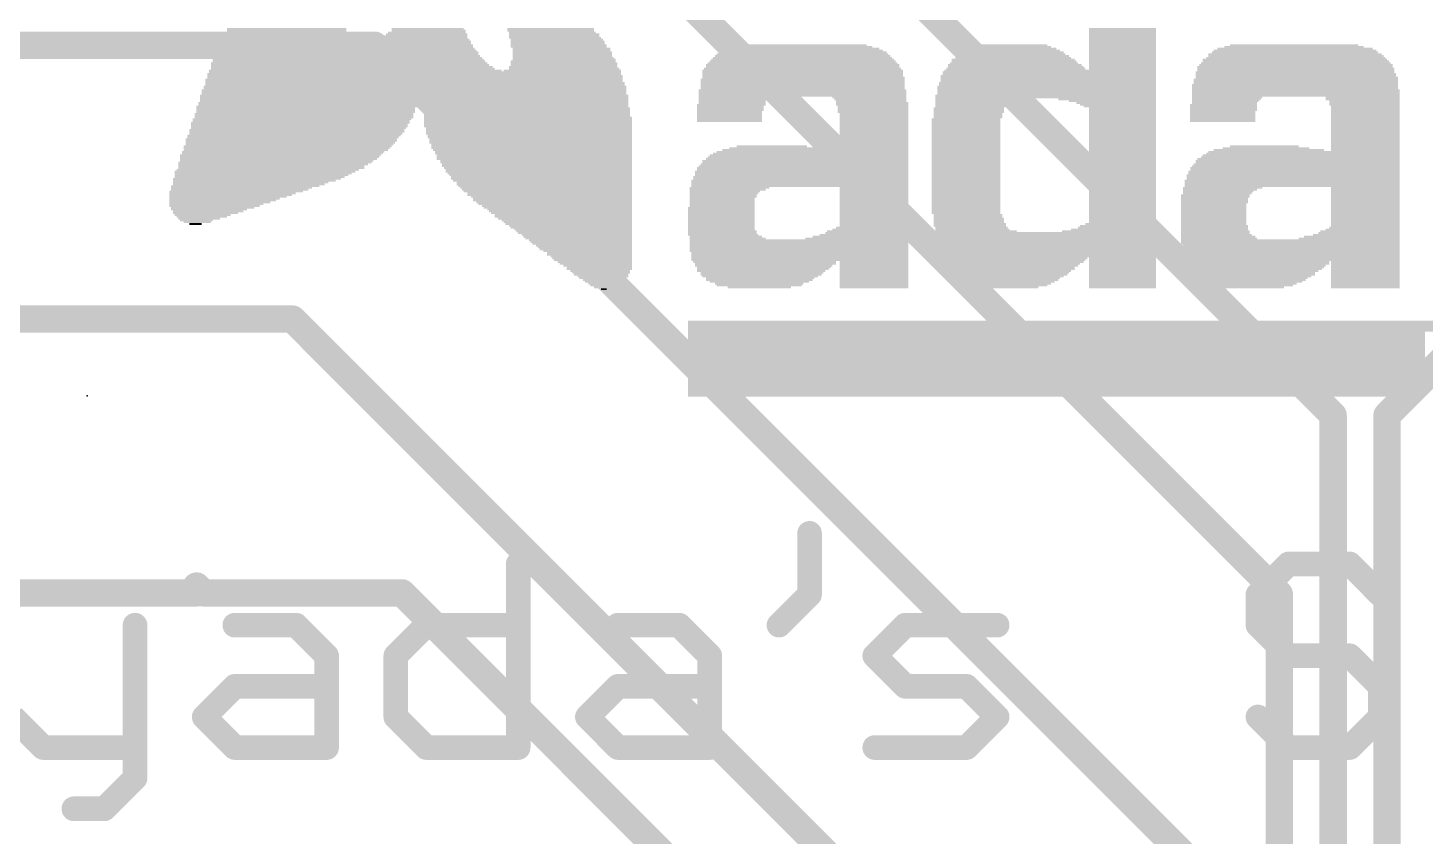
# Model space of a CAD drawing. Extents: x -28 to 28, y -5.2 to 53.3.
# Drawn here: x -12.36 to 0.6, y 38.38 to 45.88 of the extents above; entities that cross this region are included whole.
import ezdxf

# ---------------------------------------------------------------- set-up
doc = ezdxf.new("R2010")
doc.units = 0
for name, color, linetype in [('1', 12, 'CONTINUOUS'), ('21', 40, 'CONTINUOUS'), ('23', 53, 'CONTINUOUS')]:
    doc.layers.add(name, color=color, linetype=linetype)

# ---------------------------------------------------------------- blocks, each defined once
blk = doc.blocks.new('RECT')
blk.add_solid([(-0.5, -0.5), (0.5, -0.5), (-0.5, 0.5), (0.5, 0.5)])

msp = doc.modelspace()

# ---------------------------------------------------------------- linework, layer by layer
at = {"layer": '1', "const_width": 0.254}
for points in [[(0.381, 42.418), (8.89, 50.927)], [(-0.3175, 42.3545), (-8.763, 50.8)], [(-0.75, 40.628), (-8.382, 48.26)], [(-9.144, 45.72), (-26.416, 45.72)], [(-1.25, 37.826), (-9.144, 45.72)], [(-9.906, 43.18), (-26.289, 43.18)], [(-1.75, 35.024), (-9.906, 43.18)], [(0.25, 42.287), (0.381, 42.418)], [(0.381, 42.418), (0.3, 42.337)], [(-0.3175, 42.3545), (-0.3, 42.337)], [(-0.25, 42.287), (-0.3175, 42.3545)], [(-0.25, 25.7175), (-0.25, 42.287)], [(0.25, 25.7175), (0.25, 42.287)], [(-10.795, 40.64), (-26.289, 40.64)], [(-10.795, 40.7035), (-10.795, 40.64)], [(-10.7315, 40.64), (-10.795, 40.7035)], [(-8.89, 40.64), (-10.7315, 40.64)], [(-2.25, 34), (-8.89, 40.64)], [(-0.75, 25.7175), (-0.75, 40.628)]]:
    msp.add_lwpolyline(points, dxfattribs=at)
at = {"layer": '1', "const_width": 0.127}
for points in [[(-9.0991, 45.7649, 1), (-9.1889, 45.6751)], [(-9.144, 45.6565, 1), (-9.144, 45.7835)], [(-9.8611, 43.2249, 1), (-9.9509, 43.1351)], [(-9.906, 43.1165, 1), (-9.906, 43.2435)], [(0.3361, 42.4629, 1), (0.4259, 42.3731)], [(0.4259, 42.3731, 1), (0.3361, 42.4629)], [(0.4259, 42.3731, 1), (0.3361, 42.4629)], [(-0.2726, 42.3994, 1), (-0.3624, 42.3096)], [(-0.2726, 42.3994, 1), (-0.3624, 42.3096)], [(-0.3624, 42.3096, 1), (-0.2726, 42.3994)], [(-0.3449, 42.2921, 1), (-0.2551, 42.3819)], [(-0.1865, 42.287, 1), (-0.3135, 42.287)], [(-0.2949, 42.2421, 1), (-0.2051, 42.3319)], [(0.3135, 42.287, 1), (0.1865, 42.287)], [(0.2051, 42.3319, 1), (0.2949, 42.2421)], [(0.2551, 42.3819, 1), (0.3449, 42.2921)], [(-10.7315, 40.7035, 1), (-10.8585, 40.7035)], [(-10.7501, 40.7484, 1), (-10.8399, 40.6586)], [(-10.8585, 40.64, 1), (-10.7315, 40.64)], [(-10.795, 40.5765, 1), (-10.795, 40.7035)], [(-10.7315, 40.7035, 1), (-10.7315, 40.5765)], [(-10.7764, 40.5951, 1), (-10.6866, 40.6849)], [(-8.8451, 40.6849, 1), (-8.9349, 40.5951)], [(-8.89, 40.5765, 1), (-8.89, 40.7035)], [(-0.6865, 40.628, 1), (-0.8135, 40.628)], [(-0.7949, 40.5831, 1), (-0.7051, 40.6729)]]:
    msp.add_lwpolyline(points, format="xyb", dxfattribs=at)
at = {"layer": '21', "const_width": 0.1143}
for points in [[(-5.0507, 41.192, 1), (-5.165, 41.192)], [(-7.754, 40.9082, 1), (-7.8683, 40.9082)], [(-0.6641, 40.9653, 1), (-0.6641, 40.851)], [(-0.6237, 40.8677, 1), (-0.7045, 40.9486)], [(-0.056, 40.9486, 1), (-0.1368, 40.8677)], [(-0.0964, 40.851, 1), (-0.0964, 40.9653)], [(-5.0674, 40.5839, 1), (-5.1482, 40.6647)], [(-0.8908, 40.6243, 1), (-1.0051, 40.6243)], [(-0.9884, 40.6647, 1), (-0.9076, 40.5839)], [(0.1471, 40.5839, 1), (0.2279, 40.6647)], [(-5.165, 40.6243, 1), (-5.0507, 40.6243)], [(-11.309, 40.3404, 1), (-11.4233, 40.3404)], [(-10.4403, 40.3976, 1), (-10.4403, 40.2833)], [(-9.8321, 40.3808, 1), (-9.9129, 40.3)], [(-9.8725, 40.2833, 1), (-9.8725, 40.3976)], [(-8.6628, 40.3976, 1), (-8.6628, 40.2833)], [(-8.6224, 40.3, 1), (-8.7032, 40.3808)], [(-7.8112, 40.2833, 1), (-7.8112, 40.3976)], [(-6.8853, 40.3976, 1), (-6.8853, 40.2833)], [(-6.2772, 40.3808, 1), (-6.358, 40.3)], [(-6.3176, 40.2833, 1), (-6.3176, 40.3976)], [(-4.2191, 40.3976, 1), (-4.2191, 40.2833)], [(-4.1787, 40.3, 1), (-4.2595, 40.3808)], [(-3.3675, 40.2833, 1), (-3.3675, 40.3976)], [(-0.9076, 40.3808, 1), (-0.9884, 40.3)], [(-5.4321, 40.3808, 1), (-5.3513, 40.3)], [(-1.0051, 40.3404, 1), (-0.8908, 40.3404)], [(-9.5315, 40.0565, 1), (-9.6458, 40.0565)], [(-9.6291, 40.0161, 1), (-9.5482, 40.0969)], [(-8.8895, 40.0565, 1), (-9.0038, 40.0565)], [(-8.9871, 40.0969, 1), (-8.9063, 40.0161)], [(-5.9765, 40.0565, 1), (-6.0908, 40.0565)], [(-6.0741, 40.0161, 1), (-5.9933, 40.0969)], [(-4.4626, 40.0969, 1), (-4.5434, 40.0161)], [(-4.5434, 40.0969, 1), (-4.4626, 40.0161)], [(-0.6641, 40.1137, 1), (-0.6641, 39.9994)], [(-0.7045, 40.0161, 1), (-0.6237, 40.0969)], [(-0.056, 40.0969, 1), (-0.1368, 40.0161)], [(-0.0964, 39.9994, 1), (-0.0964, 40.1137)], [(-10.4403, 39.8298, 1), (-10.4403, 39.7155)], [(-10.3999, 39.7322, 1), (-10.4807, 39.8131)], [(-9.5887, 39.7155, 1), (-9.5887, 39.8298)], [(-6.8853, 39.8298, 1), (-6.8853, 39.7155)], [(-6.8449, 39.7322, 1), (-6.9257, 39.8131)], [(-6.0337, 39.7155, 1), (-6.0337, 39.8298)], [(-4.2191, 39.8298, 1), (-4.2191, 39.7155)], [(-4.2595, 39.7322, 1), (-4.1787, 39.8131)], [(-3.6109, 39.8131, 1), (-3.6917, 39.7322)], [(-3.6513, 39.7155, 1), (-3.6513, 39.8298)], [(0.2447, 39.7726, 1), (0.1304, 39.7726)], [(0.1471, 39.7322, 1), (0.2279, 39.8131)], [(-10.6837, 39.5292, 1), (-10.7646, 39.4484)], [(-10.7646, 39.5292, 1), (-10.6837, 39.4484)], [(-8.9063, 39.5292, 1), (-8.9871, 39.4484)], [(-9.0038, 39.4888, 1), (-8.8895, 39.4888)], [(-7.1288, 39.5292, 1), (-7.2096, 39.4484)], [(-7.2096, 39.5292, 1), (-7.1288, 39.4484)], [(-3.4079, 39.4484, 1), (-3.327, 39.5292)], [(-3.327, 39.4484, 1), (-3.4079, 39.5292)], [(-0.9076, 39.5292, 1), (-0.9884, 39.4484)], [(0.1304, 39.4888, 1), (0.2447, 39.4888)], [(0.2279, 39.4484, 1), (0.1471, 39.5292)], [(-12.2178, 39.2621, 1), (-12.2178, 39.1478)], [(-12.2582, 39.1645, 1), (-12.1774, 39.2453)], [(-11.3661, 39.1478, 1), (-11.3661, 39.2621)], [(-10.4403, 39.2621, 1), (-10.4403, 39.1478)], [(-10.4807, 39.1645, 1), (-10.3999, 39.2453)], [(-9.5887, 39.1478, 1), (-9.5887, 39.2621)], [(-8.6628, 39.2621, 1), (-8.6628, 39.1478)], [(-8.7032, 39.1645, 1), (-8.6224, 39.2453)], [(-7.8112, 39.1478, 1), (-7.8112, 39.2621)], [(-6.8853, 39.2621, 1), (-6.8853, 39.1478)], [(-6.9257, 39.1645, 1), (-6.8449, 39.2453)], [(-6.0337, 39.1478, 1), (-6.0337, 39.2621)], [(-4.503, 39.2621, 1), (-4.503, 39.1478)], [(-3.6917, 39.2453, 1), (-3.6109, 39.1645)], [(-3.6513, 39.1478, 1), (-3.6513, 39.2621)], [(-0.6641, 39.2621, 1), (-0.6641, 39.1478)], [(-0.7045, 39.1645, 1), (-0.6237, 39.2453)], [(-0.1368, 39.2453, 1), (-0.056, 39.1645)], [(-0.0964, 39.1478, 1), (-0.0964, 39.2621)], [(-9.6458, 39.2049, 1), (-9.5315, 39.2049)], [(-7.8683, 39.2049, 1), (-7.754, 39.2049)], [(-6.0908, 39.2049, 1), (-5.9765, 39.2049)], [(-11.3257, 38.8806, 1), (-11.4065, 38.9614)], [(-11.4233, 38.921, 1), (-11.309, 38.921)], [(-11.9339, 38.6943, 1), (-11.9339, 38.58)], [(-11.6904, 38.6776, 1), (-11.6096, 38.5967)], [(-11.65, 38.58, 1), (-11.65, 38.6943)]]:
    msp.add_lwpolyline(points, format="xyb", dxfattribs=at)
at = {"layer": '21', "const_width": 0.2286}
for points in [[(-5.1078, 41.192), (-5.1078, 40.6243)], [(-7.8112, 40.9082), (-7.8112, 39.2049)], [(-0.6641, 40.9082), (-0.948, 40.6243)], [(-0.0964, 40.9082), (-0.6641, 40.9082)], [(0.1875, 40.6243), (-0.0964, 40.9082)], [(-5.1078, 40.6243), (-5.3917, 40.3404)], [(-0.948, 40.6243), (-0.948, 40.3404)], [(-11.3661, 40.3404), (-11.3661, 38.921)], [(-10.4403, 40.3404), (-9.8725, 40.3404)], [(-9.8725, 40.3404), (-9.5887, 40.0565)], [(-8.9467, 40.0565), (-8.6628, 40.3404)], [(-8.6628, 40.3404), (-7.8112, 40.3404)], [(-6.8853, 40.3404), (-6.3176, 40.3404)], [(-6.3176, 40.3404), (-6.0337, 40.0565)], [(-4.503, 40.0565), (-4.2191, 40.3404)], [(-4.2191, 40.3404), (-3.3675, 40.3404)], [(-0.948, 40.3404), (-0.6641, 40.0565)], [(-9.5887, 40.0565), (-9.5887, 39.2049)], [(-8.9467, 39.4888), (-8.9467, 40.0565)], [(-6.0337, 40.0565), (-6.0337, 39.2049)], [(-4.2191, 39.7726), (-4.503, 40.0565)], [(-0.6641, 40.0565), (-0.0964, 40.0565)], [(-0.0964, 40.0565), (0.1875, 39.7726)], [(-10.7242, 39.4888), (-10.4403, 39.7726)], [(-10.4403, 39.7726), (-9.5887, 39.7726)], [(-7.1692, 39.4888), (-6.8853, 39.7726)], [(-6.8853, 39.7726), (-6.0337, 39.7726)], [(-3.6513, 39.7726), (-4.2191, 39.7726)], [(-3.3675, 39.4888), (-3.6513, 39.7726)], [(0.1875, 39.7726), (0.1875, 39.4888)], [(-12.5016, 39.4888), (-12.2178, 39.2049)], [(-10.4403, 39.2049), (-10.7242, 39.4888)], [(-8.6628, 39.2049), (-8.9467, 39.4888)], [(-6.8853, 39.2049), (-7.1692, 39.4888)], [(-3.6513, 39.2049), (-3.3675, 39.4888)], [(-0.6641, 39.2049), (-0.948, 39.4888)], [(0.1875, 39.4888), (-0.0964, 39.2049)], [(-12.2178, 39.2049), (-11.3661, 39.2049)], [(-9.5887, 39.2049), (-10.4403, 39.2049)], [(-7.8112, 39.2049), (-8.6628, 39.2049)], [(-6.0337, 39.2049), (-6.8853, 39.2049)], [(-4.503, 39.2049), (-3.6513, 39.2049)], [(-0.0964, 39.2049), (-0.6641, 39.2049)], [(-11.3661, 38.921), (-11.65, 38.6371)], [(-11.65, 38.6371), (-11.9339, 38.6371)]]:
    msp.add_lwpolyline(points, dxfattribs=at)
at = {"layer": '23'}
msp.add_point((-11.811, 42.4688), dxfattribs=at)

# ---------------------------------------------------------------- block references
at = {"layer": '21'}
for p, xscale, yscale in [((-9.9838, 45.7881), 1.1567, 0.0168), ((-9.9838, 45.7713), 1.1567, 0.0168), ((-9.9838, 45.7546), 1.1567, 0.0167), ((-9.9754, 45.8216), 1.1399, 0.0168), ((-9.9754, 45.8049), 1.1399, 0.0167), ((-9.967, 45.8384), 1.1232, 0.0167), ((-9.9586, 45.8719), 1.1064, 0.0168), ((-9.9586, 45.8551), 1.1064, 0.0168), ((-8.6928, 45.7546), 0.8885, 0.0167), ((-8.6929, 45.7713), 0.855, 0.0168), ((-8.6845, 45.7881), 0.8046, 0.0168), ((-8.6761, 45.8049), 0.7879, 0.0167), ((-8.6594, 45.8216), 0.7544, 0.0168), ((-8.6593, 45.8384), 0.7209, 0.0167), ((-8.651, 45.8719), 0.6706, 0.0168), ((-8.6426, 45.8551), 0.6874, 0.0168), ((-7.5111, 45.8719), 0.8047, 0.0168), ((-7.5111, 45.8551), 0.8047, 0.0168), ((-7.4943, 45.8384), 0.8047, 0.0167), ((-7.4775, 45.8216), 0.8382, 0.0168), ((-7.4775, 45.8049), 0.8382, 0.0167), ((-7.4691, 45.7881), 0.855, 0.0168), ((-7.4524, 45.7713), 0.8549, 0.0168), ((-7.444, 45.7546), 0.8717, 0.0167), ((-2.2052, 45.8719), 0.6203, 0.0168), ((-2.2052, 45.8551), 0.6203, 0.0168), ((-2.2052, 45.8384), 0.6203, 0.0167), ((-2.2052, 45.8216), 0.6203, 0.0168), ((-2.2052, 45.8049), 0.6203, 0.0167), ((-2.2052, 45.7881), 0.6203, 0.0168), ((-2.2052, 45.7713), 0.6203, 0.0168), ((-2.2052, 45.7546), 0.6203, 0.0167), ((-9.397, 45.6205), 2.4643, 0.0167), ((-9.4054, 45.6372), 2.4475, 0.0168), ((-9.4138, 45.6875), 2.3973, 0.0168), ((-9.4054, 45.6707), 2.414, 0.0168), ((-9.397, 45.654), 2.4308, 0.0167), ((-9.9754, 45.7043), 1.2405, 0.0167), ((-9.9837, 45.721), 1.2238, 0.0168), ((-9.9921, 45.7378), 1.1734, 0.0168), ((-8.7432, 45.7043), 1.0226, 0.0167), ((-8.7264, 45.721), 0.9891, 0.0168), ((-8.7096, 45.7378), 0.9221, 0.0168), ((-7.444, 45.7378), 0.8717, 0.0168), ((-7.4356, 45.721), 0.8885, 0.0168), ((-7.4356, 45.7043), 0.8885, 0.0167), ((-7.4104, 45.6875), 0.9053, 0.0168), ((-7.4104, 45.6707), 0.9053, 0.0168), ((-7.4021, 45.654), 0.922, 0.0167), ((-7.4021, 45.6372), 0.922, 0.0168), ((-7.4021, 45.6205), 0.922, 0.0167), ((-5.1725, 45.6205), 1.6261, 0.0167), ((-5.1725, 45.6372), 1.5925, 0.0168), ((-5.1725, 45.654), 1.5591, 0.0167), ((-5.1809, 45.6707), 1.5087, 0.0168), ((-5.1809, 45.6875), 1.4417, 0.0168), ((-5.1808, 45.7043), 1.3076, 0.0167), ((-5.1808, 45.721), 1.207, 0.0168), ((-3.2195, 45.6205), 1.0393, 0.0167), ((-3.2279, 45.6372), 0.9891, 0.0168), ((-3.2195, 45.654), 0.9387, 0.0167), ((-3.2279, 45.6707), 0.8885, 0.0168), ((-3.2278, 45.6875), 0.8214, 0.0168), ((-3.2195, 45.7043), 0.7041, 0.0167), ((-3.2195, 45.721), 0.6371, 0.0168), ((-2.2052, 45.7378), 0.6203, 0.0168), ((-2.2052, 45.721), 0.6203, 0.0168), ((-2.2052, 45.7043), 0.6203, 0.0167), ((-2.2052, 45.6875), 0.6203, 0.0168), ((-2.2052, 45.6707), 0.6203, 0.0168), ((-2.2052, 45.654), 0.6203, 0.0167), ((-2.2052, 45.6372), 0.6203, 0.0168), ((-2.2052, 45.6205), 0.6203, 0.0167), ((-0.6043, 45.6372), 1.6093, 0.0168), ((-0.5958, 45.6205), 1.6261, 0.0167), ((-0.6043, 45.654), 1.5423, 0.0167), ((-0.6043, 45.6707), 1.5087, 0.0168), ((-0.6043, 45.6875), 1.4417, 0.0168), ((-0.6127, 45.7043), 1.2909, 0.0167), ((-0.6127, 45.721), 1.1903, 0.0168), ((-9.3803, 45.5534), 2.5649, 0.0168), ((-9.3719, 45.5366), 2.5817, 0.0168), ((-9.3551, 45.5199), 2.6152, 0.0167), ((-9.3467, 45.5031), 2.632, 0.0168), ((-9.397, 45.6037), 2.4978, 0.0168), ((-9.3886, 45.5869), 2.5146, 0.0168), ((-9.3802, 45.5702), 2.5314, 0.0167), ((-7.3937, 45.5199), 1.0058, 0.0167), ((-7.3853, 45.5031), 1.0226, 0.0168), ((-7.3937, 45.5702), 0.9723, 0.0167), ((-7.3853, 45.5534), 0.989, 0.0168), ((-7.3853, 45.5366), 0.989, 0.0168), ((-7.3937, 45.6037), 0.9388, 0.0168), ((-7.3853, 45.5869), 0.9556, 0.0168), ((-5.1725, 45.5031), 1.8273, 0.0168), ((-5.1725, 45.5366), 1.7937, 0.0168), ((-5.1725, 45.5199), 1.7937, 0.0167), ((-5.1725, 45.5534), 1.7603, 0.0168), ((-5.1725, 45.5702), 1.7267, 0.0167), ((-5.1725, 45.5869), 1.6931, 0.0168), ((-5.1725, 45.6037), 1.6597, 0.0168), ((-3.1943, 45.5031), 1.2908, 0.0168), ((-3.2027, 45.5366), 1.2406, 0.0168), ((-3.1944, 45.5199), 1.2573, 0.0167), ((-3.2111, 45.5534), 1.1903, 0.0168), ((-3.2195, 45.5869), 1.1399, 0.0168), ((-3.2111, 45.5702), 1.1567, 0.0167), ((-3.2195, 45.6037), 1.0729, 0.0168), ((-2.2052, 45.6037), 0.6203, 0.0168), ((-2.2052, 45.5869), 0.6203, 0.0168), ((-2.2052, 45.5702), 0.6203, 0.0167), ((-2.2052, 45.5534), 0.6203, 0.0168), ((-2.2052, 45.5366), 0.6203, 0.0168), ((-2.2052, 45.5199), 0.6203, 0.0167), ((-2.2052, 45.5031), 0.6203, 0.0168), ((-0.6043, 45.5199), 1.8105, 0.0167), ((-0.5958, 45.5031), 1.8273, 0.0168), ((-0.5959, 45.5366), 1.7938, 0.0168), ((-0.5959, 45.5534), 1.7602, 0.0168), ((-0.6043, 45.5869), 1.7099, 0.0168), ((-0.5958, 45.5702), 1.7267, 0.0167), ((-0.5959, 45.6037), 1.6596, 0.0168), ((-8.7767, 45.4025), 3.8725, 0.0168), ((-8.7767, 45.3858), 3.8725, 0.0167), ((-8.7683, 45.369), 3.8893, 0.0168), ((-8.7767, 45.4528), 3.839, 0.0168), ((-8.7683, 45.436), 3.8557, 0.0168), ((-8.7683, 45.4193), 3.8557, 0.0167), ((-9.3216, 45.4863), 2.7157, 0.0168), ((-8.7683, 45.4696), 3.8222, 0.0167), ((-7.4021, 45.4863), 1.0897, 0.0168), ((-5.1725, 45.4025), 1.8943, 0.0168), ((-5.1725, 45.3858), 1.8943, 0.0167), ((-5.1725, 45.369), 1.8943, 0.0168), ((-5.1725, 45.4863), 1.8608, 0.0168), ((-5.1725, 45.4696), 1.8608, 0.0167), ((-5.1725, 45.4528), 1.8608, 0.0168), ((-5.1725, 45.436), 1.8608, 0.0168), ((-5.1641, 45.4193), 1.8776, 0.0167), ((-2.9009, 45.369), 2.0117, 0.0168), ((-2.8925, 45.436), 1.9949, 0.0168), ((-2.8925, 45.4193), 1.9949, 0.0167), ((-2.8925, 45.4025), 1.9949, 0.0168), ((-2.8925, 45.3858), 1.9949, 0.0167), ((-2.8841, 45.4696), 1.9781, 0.0167), ((-2.8841, 45.4528), 1.9781, 0.0168), ((-2.8758, 45.4863), 1.9614, 0.0168), ((-0.5958, 45.4025), 1.8943, 0.0168), ((-0.5958, 45.3858), 1.8943, 0.0167), ((-0.5958, 45.369), 1.8943, 0.0168), ((-0.6043, 45.4696), 1.8441, 0.0167), ((-0.5959, 45.4528), 1.8608, 0.0168), ((-0.5959, 45.436), 1.8608, 0.0168), ((-0.5875, 45.4193), 1.8776, 0.0167), ((-0.5958, 45.4863), 1.8273, 0.0168), ((-9.7406, 45.2516), 2.0452, 0.0168), ((-9.7406, 45.2349), 2.0452, 0.0167), ((-9.7323, 45.2852), 2.0285, 0.0167), ((-9.7323, 45.2684), 2.0285, 0.0168), ((-9.7239, 45.3019), 2.0452, 0.0168), ((-9.7155, 45.3355), 2.0284, 0.0167), ((-9.7155, 45.3187), 2.0284, 0.0168), ((-8.7683, 45.3522), 3.8893, 0.0168), ((-7.7541, 45.2684), 1.8944, 0.0168), ((-7.7458, 45.2516), 1.9111, 0.0168), ((-7.7458, 45.2349), 1.9111, 0.0167), ((-7.7457, 45.3355), 1.8776, 0.0167), ((-7.7457, 45.3187), 1.8776, 0.0168), ((-7.7457, 45.3019), 1.8776, 0.0168), ((-7.7457, 45.2852), 1.8776, 0.0167), ((-5.1725, 45.3019), 1.9279, 0.0168), ((-5.1725, 45.2852), 1.9279, 0.0167), ((-5.1725, 45.2684), 1.9279, 0.0168), ((-5.1725, 45.2516), 1.9279, 0.0168), ((-5.8095, 45.2349), 0.6538, 0.0167), ((-5.1725, 45.3522), 1.8943, 0.0168), ((-5.1725, 45.3355), 1.8943, 0.0167), ((-5.1725, 45.3187), 1.8943, 0.0168), ((-4.5522, 45.2349), 0.6873, 0.0167), ((-2.9177, 45.2516), 2.0452, 0.0168), ((-2.9177, 45.2349), 2.0452, 0.0167), ((-2.9093, 45.3355), 2.0284, 0.0167), ((-2.9093, 45.3187), 2.0284, 0.0168), ((-2.9093, 45.3019), 2.0284, 0.0168), ((-2.9093, 45.2852), 2.0284, 0.0167), ((-2.9093, 45.2684), 2.0284, 0.0168), ((-2.9009, 45.3522), 2.0117, 0.0168), ((-0.6043, 45.3522), 1.9111, 0.0168), ((-0.6043, 45.3355), 1.9111, 0.0167), ((-0.6043, 45.3187), 1.9111, 0.0168), ((-0.5959, 45.3019), 1.9278, 0.0168), ((-0.5959, 45.2852), 1.9278, 0.0167), ((-0.5959, 45.2684), 1.9278, 0.0168), ((-0.5959, 45.2516), 1.9278, 0.0168), ((-1.2329, 45.2349), 0.6538, 0.0167), ((0.0244, 45.2349), 0.6873, 0.0167), ((-9.7826, 45.1343), 2.0285, 0.0168), ((-9.7826, 45.1175), 2.0285, 0.0168), ((-9.7742, 45.1511), 2.0452, 0.0167), ((-9.7574, 45.1846), 2.0452, 0.0168), ((-9.7574, 45.1678), 2.0452, 0.0168), ((-9.749, 45.2181), 2.0284, 0.0168), ((-9.749, 45.2014), 2.0284, 0.0167), ((-7.7458, 45.2181), 1.9111, 0.0168), ((-7.7458, 45.2014), 1.9111, 0.0167), ((-7.7458, 45.1846), 1.9111, 0.0168), ((-7.7458, 45.1678), 1.9111, 0.0168), ((-7.7458, 45.1511), 1.9111, 0.0167), ((-7.7374, 45.1343), 1.9279, 0.0168), ((-7.7374, 45.1175), 1.9279, 0.0168), ((-5.8346, 45.1678), 0.637, 0.0168), ((-5.843, 45.1511), 0.6202, 0.0167), ((-5.843, 45.1343), 0.6202, 0.0168), ((-5.843, 45.1175), 0.6202, 0.0168), ((-5.8095, 45.2181), 0.6538, 0.0168), ((-5.8262, 45.2014), 0.6203, 0.0167), ((-5.8262, 45.1846), 0.6203, 0.0168), ((-4.5438, 45.2181), 0.6706, 0.0168), ((-4.5271, 45.1846), 0.6705, 0.0168), ((-4.5271, 45.1678), 0.6705, 0.0168), ((-4.5354, 45.2014), 0.6538, 0.0167), ((-4.5187, 45.1511), 0.6538, 0.0167), ((-4.5187, 45.1343), 0.6538, 0.0168), ((-4.5187, 45.1175), 0.6538, 0.0168), ((-3.6302, 45.1343), 0.6538, 0.0168), ((-3.6302, 45.1175), 0.6538, 0.0168), ((-3.538, 45.2181), 0.8047, 0.0168), ((-3.5883, 45.2014), 0.7041, 0.0167), ((-3.5967, 45.1846), 0.6873, 0.0168), ((-3.605, 45.1678), 0.6706, 0.0168), ((-3.6134, 45.1511), 0.6538, 0.0167), ((-2.3477, 45.2181), 0.9052, 0.0168), ((-2.2974, 45.2014), 0.8047, 0.0167), ((-2.2639, 45.1846), 0.7376, 0.0168), ((-2.2471, 45.1678), 0.7041, 0.0168), ((-2.2304, 45.1511), 0.6706, 0.0167), ((-2.2052, 45.1343), 0.6203, 0.0168), ((-2.2052, 45.1175), 0.6203, 0.0168), ((-1.2665, 45.1678), 0.6203, 0.0168), ((-1.2665, 45.1511), 0.6203, 0.0167), ((-1.2665, 45.1343), 0.6203, 0.0168), ((-1.2665, 45.1175), 0.6203, 0.0168), ((-1.2413, 45.2181), 0.637, 0.0168), ((-1.2497, 45.2014), 0.6203, 0.0167), ((-1.2581, 45.1846), 0.6035, 0.0168), ((0.0244, 45.2181), 0.6873, 0.0168), ((0.0411, 45.2014), 0.6537, 0.0167), ((0.0411, 45.1846), 0.6537, 0.0168), ((0.0411, 45.1678), 0.6537, 0.0168), ((0.0495, 45.1511), 0.637, 0.0167), ((0.0495, 45.1343), 0.637, 0.0168), ((0.0495, 45.1175), 0.637, 0.0168), ((-9.8329, 45.0002), 2.0285, 0.0167), ((-9.8413, 44.9834), 2.0117, 0.0168), ((-9.8245, 45.0169), 2.0117, 0.0168), ((-9.8161, 45.0337), 2.0284, 0.0168), ((-9.7993, 45.084), 2.0284, 0.0168), ((-9.7993, 45.0672), 2.0284, 0.0168), ((-9.7993, 45.0505), 2.0284, 0.0167), ((-9.7826, 45.1008), 2.0285, 0.0167), ((-7.729, 45.1008), 1.9111, 0.0167), ((-7.729, 45.084), 1.9111, 0.0168), ((-7.729, 45.0672), 1.9111, 0.0168), ((-7.7206, 45.0505), 1.9278, 0.0167), ((-7.7206, 45.0337), 1.9278, 0.0168), ((-7.7206, 45.0169), 1.9278, 0.0168), ((-7.7206, 45.0002), 1.9278, 0.0167), ((-7.7206, 44.9834), 1.9278, 0.0168), ((-5.8514, 45.1008), 0.6035, 0.0167), ((-5.8514, 45.084), 0.6035, 0.0168), ((-5.8514, 45.0672), 0.6035, 0.0168), ((-5.8514, 45.0505), 0.6035, 0.0167), ((-5.8514, 45.0337), 0.6035, 0.0168), ((-5.8514, 45.0169), 0.6035, 0.0168), ((-4.5187, 45.1008), 0.6538, 0.0167), ((-4.5103, 45.084), 0.637, 0.0168), ((-4.5103, 45.0672), 0.637, 0.0168), ((-4.5103, 45.0505), 0.637, 0.0167), ((-4.5103, 45.0337), 0.637, 0.0168), ((-4.5103, 45.0169), 0.637, 0.0168), ((-4.5103, 45.0002), 0.637, 0.0167), ((-4.5103, 44.9834), 0.637, 0.0168), ((-3.6553, 45.0337), 0.637, 0.0168), ((-3.6553, 45.0169), 0.637, 0.0168), ((-3.6553, 45.0002), 0.637, 0.0167), ((-3.6553, 44.9834), 0.637, 0.0168), ((-3.6302, 45.1008), 0.6538, 0.0167), ((-3.6386, 45.084), 0.6371, 0.0168), ((-3.6386, 45.0672), 0.6371, 0.0168), ((-3.6386, 45.0505), 0.6371, 0.0167), ((-2.2052, 45.1008), 0.6203, 0.0167), ((-2.2052, 45.084), 0.6203, 0.0168), ((-2.2052, 45.0672), 0.6203, 0.0168), ((-2.2052, 45.0505), 0.6203, 0.0167), ((-2.2052, 45.0337), 0.6203, 0.0168), ((-2.2052, 45.0169), 0.6203, 0.0168), ((-2.2052, 45.0002), 0.6203, 0.0167), ((-2.2052, 44.9834), 0.6203, 0.0168), ((-1.2749, 45.1008), 0.6035, 0.0167), ((-1.2749, 45.084), 0.6035, 0.0168), ((-1.2749, 45.0672), 0.6035, 0.0168), ((-1.2749, 45.0505), 0.6035, 0.0167), ((-1.2749, 45.0337), 0.6035, 0.0168), ((-1.2749, 45.0169), 0.6035, 0.0168), ((0.0495, 45.1008), 0.637, 0.0167), ((0.0495, 45.084), 0.637, 0.0168), ((0.0495, 45.0672), 0.637, 0.0168), ((0.0495, 45.0505), 0.637, 0.0167), ((0.0495, 45.0337), 0.637, 0.0168), ((0.0495, 45.0169), 0.637, 0.0168), ((0.0495, 45.0002), 0.637, 0.0167), ((0.0495, 44.9834), 0.637, 0.0168), ((-9.9167, 44.8493), 1.9614, 0.0168), ((-9.8915, 44.8828), 1.9782, 0.0168), ((-9.8999, 44.8661), 1.9614, 0.0167), ((-9.8664, 44.9331), 1.9949, 0.0168), ((-9.8664, 44.9164), 1.9949, 0.0167), ((-9.8748, 44.8996), 1.9781, 0.0168), ((-9.8413, 44.9667), 2.0117, 0.0167), ((-9.8497, 44.9499), 1.9949, 0.0168), ((-7.7206, 44.9667), 1.9278, 0.0167), ((-7.7122, 44.9499), 1.911, 0.0168), ((-7.7122, 44.9331), 1.911, 0.0168), ((-7.7122, 44.9164), 1.911, 0.0167), ((-7.7122, 44.8996), 1.911, 0.0168), ((-7.7039, 44.8828), 1.8943, 0.0168), ((-7.7039, 44.8661), 1.8943, 0.0167), ((-7.6955, 44.8493), 1.8775, 0.0168), ((-4.5103, 44.9667), 0.637, 0.0167), ((-4.5103, 44.9499), 0.637, 0.0168), ((-4.5103, 44.9331), 0.637, 0.0168), ((-4.5103, 44.9164), 0.637, 0.0167), ((-4.5103, 44.8996), 0.637, 0.0168), ((-4.5103, 44.8828), 0.637, 0.0168), ((-4.5103, 44.8661), 0.637, 0.0167), ((-4.5103, 44.8493), 0.637, 0.0168), ((-3.6553, 44.9667), 0.637, 0.0167), ((-3.6553, 44.9499), 0.637, 0.0168), ((-3.6553, 44.9331), 0.637, 0.0168), ((-3.6553, 44.9164), 0.637, 0.0167), ((-3.6553, 44.8996), 0.637, 0.0168), ((-3.6553, 44.8828), 0.637, 0.0168), ((-3.6553, 44.8661), 0.637, 0.0167), ((-3.6553, 44.8493), 0.637, 0.0168), ((-2.2052, 44.9667), 0.6203, 0.0167), ((-2.2052, 44.9499), 0.6203, 0.0168), ((-2.2052, 44.9331), 0.6203, 0.0168), ((-2.2052, 44.9164), 0.6203, 0.0167), ((-2.2052, 44.8996), 0.6203, 0.0168), ((-2.2052, 44.8828), 0.6203, 0.0168), ((-2.2052, 44.8661), 0.6203, 0.0167), ((-2.2052, 44.8493), 0.6203, 0.0168), ((0.0495, 44.9667), 0.637, 0.0167), ((0.0495, 44.9499), 0.637, 0.0168), ((0.0495, 44.9331), 0.637, 0.0168), ((0.0495, 44.9164), 0.637, 0.0167), ((0.0495, 44.8996), 0.637, 0.0168), ((0.0495, 44.8828), 0.637, 0.0168), ((0.0495, 44.8661), 0.637, 0.0167), ((0.0495, 44.8493), 0.637, 0.0168), ((-9.9921, 44.732), 1.8776, 0.0167), ((-10.0005, 44.7152), 1.8608, 0.0168), ((-9.9586, 44.7655), 1.9111, 0.0168), ((-9.967, 44.7487), 1.8943, 0.0168), ((-9.9502, 44.7823), 1.9278, 0.0167), ((-9.9251, 44.8158), 1.9447, 0.0167), ((-9.9335, 44.799), 1.9279, 0.0168), ((-9.9167, 44.8325), 1.9614, 0.0168), ((-7.6955, 44.8325), 1.8775, 0.0168), ((-7.6955, 44.8158), 1.8775, 0.0167), ((-7.6871, 44.799), 1.8608, 0.0168), ((-7.6871, 44.7823), 1.8608, 0.0167), ((-7.6871, 44.7655), 1.8608, 0.0168), ((-7.6787, 44.7487), 1.844, 0.0168), ((-7.6703, 44.732), 1.8272, 0.0167), ((-7.6703, 44.7152), 1.8272, 0.0168), ((-5.0971, 44.7152), 1.8105, 0.0168), ((-5.0803, 44.732), 1.7769, 0.0167), ((-5.4156, 44.7487), 1.0059, 0.0168), ((-5.4491, 44.7655), 0.8047, 0.0168), ((-5.4574, 44.7823), 0.6538, 0.0167), ((-4.5103, 44.8325), 0.637, 0.0168), ((-4.5103, 44.8158), 0.637, 0.0167), ((-4.5103, 44.799), 0.637, 0.0168), ((-4.5103, 44.7823), 0.637, 0.0167), ((-4.5103, 44.7655), 0.637, 0.0168), ((-4.5103, 44.7487), 0.637, 0.0168), ((-3.6553, 44.8325), 0.637, 0.0168), ((-3.6553, 44.8158), 0.637, 0.0167), ((-3.6553, 44.799), 0.637, 0.0168), ((-3.6553, 44.7823), 0.637, 0.0167), ((-3.6553, 44.7655), 0.637, 0.0168), ((-3.6553, 44.7487), 0.637, 0.0168), ((-3.6553, 44.732), 0.637, 0.0167), ((-3.6553, 44.7152), 0.637, 0.0168), ((-2.2052, 44.8325), 0.6203, 0.0168), ((-2.2052, 44.8158), 0.6203, 0.0167), ((-2.2052, 44.799), 0.6203, 0.0168), ((-2.2052, 44.7823), 0.6203, 0.0167), ((-2.2052, 44.7655), 0.6203, 0.0168), ((-2.2052, 44.7487), 0.6203, 0.0168), ((-2.2052, 44.732), 0.6203, 0.0167), ((-2.2052, 44.7152), 0.6203, 0.0168), ((-0.5289, 44.7152), 1.7937, 0.0168), ((-0.5205, 44.732), 1.7769, 0.0167), ((-0.8473, 44.7487), 1.0226, 0.0168), ((-0.8725, 44.7655), 0.8046, 0.0168), ((-0.8893, 44.7823), 0.6371, 0.0167), ((0.0495, 44.8325), 0.637, 0.0168), ((0.0495, 44.8158), 0.637, 0.0167), ((0.0495, 44.799), 0.637, 0.0168), ((0.0495, 44.7823), 0.637, 0.0167), ((0.0495, 44.7655), 0.637, 0.0168), ((0.0495, 44.7487), 0.637, 0.0168), ((-10.0676, 44.6314), 1.7937, 0.0167), ((-10.1011, 44.5978), 1.7267, 0.0168), ((-10.0843, 44.6146), 1.7602, 0.0168), ((-10.0173, 44.6984), 1.8609, 0.0168), ((-10.0257, 44.6817), 1.8441, 0.0167), ((-10.0341, 44.6649), 1.8273, 0.0168), ((-10.0508, 44.6481), 1.7938, 0.0168), ((-7.662, 44.6984), 1.8105, 0.0168), ((-7.662, 44.6817), 1.8105, 0.0167), ((-7.662, 44.6649), 1.8105, 0.0168), ((-7.6452, 44.6481), 1.7769, 0.0168), ((-7.6452, 44.6314), 1.7769, 0.0167), ((-7.6368, 44.6146), 1.7602, 0.0168), ((-7.6368, 44.5978), 1.7602, 0.0168), ((-5.1641, 44.5978), 1.9446, 0.0168), ((-5.1557, 44.6146), 1.9278, 0.0168), ((-5.1474, 44.6481), 1.9111, 0.0168), ((-5.1474, 44.6314), 1.9111, 0.0167), ((-5.1306, 44.6649), 1.8775, 0.0168), ((-5.1222, 44.6817), 1.8608, 0.0167), ((-5.1138, 44.6984), 1.844, 0.0168), ((-3.6553, 44.6984), 0.637, 0.0168), ((-3.6553, 44.6817), 0.637, 0.0167), ((-3.6553, 44.6649), 0.637, 0.0168), ((-3.6553, 44.6481), 0.637, 0.0168), ((-3.6553, 44.6314), 0.637, 0.0167), ((-3.6553, 44.6146), 0.637, 0.0168), ((-3.6553, 44.5978), 0.637, 0.0168), ((-2.2052, 44.6984), 0.6203, 0.0168), ((-2.2052, 44.6817), 0.6203, 0.0167), ((-2.2052, 44.6649), 0.6203, 0.0168), ((-2.2052, 44.6481), 0.6203, 0.0168), ((-2.2052, 44.6314), 0.6203, 0.0167), ((-2.2052, 44.6146), 0.6203, 0.0168), ((-2.2052, 44.5978), 0.6203, 0.0168), ((-0.5959, 44.5978), 1.9278, 0.0168), ((-0.5875, 44.6146), 1.911, 0.0168), ((-0.5792, 44.6481), 1.8943, 0.0168), ((-0.5792, 44.6314), 1.8943, 0.0167), ((-0.5707, 44.6649), 1.8775, 0.0168), ((-0.554, 44.6817), 1.844, 0.0167), ((-0.5456, 44.6984), 1.8272, 0.0168), ((-10.2352, 44.4805), 1.559, 0.0168), ((-10.2603, 44.4637), 1.5088, 0.0168), ((-10.1933, 44.514), 1.6093, 0.0168), ((-10.1597, 44.5476), 1.6764, 0.0167), ((-10.1765, 44.5308), 1.6428, 0.0168), ((-10.21, 44.4973), 1.5758, 0.0167), ((-10.1346, 44.5643), 1.6932, 0.0168), ((-10.1011, 44.5811), 1.7267, 0.0167), ((-7.6284, 44.5811), 1.7434, 0.0167), ((-7.62, 44.5643), 1.7266, 0.0168), ((-7.62, 44.5476), 1.7266, 0.0167), ((-7.6117, 44.5308), 1.7099, 0.0168), ((-7.6033, 44.514), 1.6931, 0.0168), ((-7.5949, 44.4973), 1.6764, 0.0167), ((-7.5949, 44.4805), 1.6764, 0.0168), ((-7.5865, 44.4637), 1.6596, 0.0168), ((-5.1976, 44.4637), 2.0116, 0.0168), ((-5.1893, 44.4973), 1.9949, 0.0167), ((-5.1893, 44.4805), 1.9949, 0.0168), ((-5.1809, 44.5476), 1.9781, 0.0167), ((-5.1809, 44.5308), 1.9781, 0.0168), ((-5.1809, 44.514), 1.9781, 0.0168), ((-5.1725, 44.5811), 1.9613, 0.0167), ((-5.1725, 44.5643), 1.9613, 0.0168), ((-3.6553, 44.5811), 0.637, 0.0167), ((-3.6553, 44.5643), 0.637, 0.0168), ((-3.6553, 44.5476), 0.637, 0.0167), ((-3.6553, 44.5308), 0.637, 0.0168), ((-3.6553, 44.514), 0.637, 0.0168), ((-3.6553, 44.4973), 0.637, 0.0167), ((-3.6553, 44.4805), 0.637, 0.0168), ((-3.6553, 44.4637), 0.637, 0.0168), ((-2.2052, 44.5811), 0.6203, 0.0167), ((-2.2052, 44.5643), 0.6203, 0.0168), ((-2.2052, 44.5476), 0.6203, 0.0167), ((-2.2052, 44.5308), 0.6203, 0.0168), ((-2.2052, 44.514), 0.6203, 0.0168), ((-2.2052, 44.4973), 0.6203, 0.0167), ((-2.2052, 44.4805), 0.6203, 0.0168), ((-2.2052, 44.4637), 0.6203, 0.0168), ((-0.6295, 44.4637), 1.9949, 0.0168), ((-0.621, 44.514), 1.9781, 0.0168), ((-0.621, 44.4973), 1.9781, 0.0167), ((-0.621, 44.4805), 1.9781, 0.0168), ((-0.6127, 44.5476), 1.9613, 0.0167), ((-0.6127, 44.5308), 1.9613, 0.0168), ((-0.6043, 44.5811), 1.9446, 0.0167), ((-0.6043, 44.5643), 1.9446, 0.0168), ((-10.428, 44.3632), 1.2405, 0.0167), ((-10.4783, 44.3296), 1.1399, 0.0168), ((-10.4615, 44.3464), 1.1734, 0.0168), ((-10.3442, 44.4134), 1.3747, 0.0168), ((-10.3945, 44.3799), 1.2741, 0.0168), ((-10.3777, 44.3967), 1.3076, 0.0167), ((-10.2939, 44.447), 1.4417, 0.0167), ((-10.3106, 44.4302), 1.4082, 0.0168), ((-7.5697, 44.447), 1.6261, 0.0167), ((-7.5697, 44.4302), 1.6261, 0.0168), ((-7.5614, 44.4134), 1.6093, 0.0168), ((-7.553, 44.3967), 1.5925, 0.0167), ((-7.5446, 44.3799), 1.5758, 0.0168), ((-7.5362, 44.3632), 1.559, 0.0167), ((-7.5194, 44.3464), 1.5255, 0.0168), ((-7.5194, 44.3296), 1.5255, 0.0168), ((-5.9101, 44.3296), 0.6203, 0.0168), ((-5.8514, 44.3967), 0.7376, 0.0167), ((-5.8681, 44.3799), 0.7041, 0.0168), ((-5.8933, 44.3632), 0.6538, 0.0167), ((-5.9017, 44.3464), 0.637, 0.0168), ((-5.1976, 44.447), 2.0116, 0.0167), ((-5.1976, 44.4302), 2.0116, 0.0168), ((-5.1976, 44.4134), 2.0116, 0.0168), ((-4.5103, 44.3967), 0.637, 0.0167), ((-4.5103, 44.3799), 0.637, 0.0168), ((-4.5103, 44.3632), 0.637, 0.0167), ((-4.5103, 44.3464), 0.637, 0.0168), ((-4.5103, 44.3296), 0.637, 0.0168), ((-3.6553, 44.447), 0.637, 0.0167), ((-3.6553, 44.4302), 0.637, 0.0168), ((-3.6553, 44.4134), 0.637, 0.0168), ((-3.6553, 44.3967), 0.637, 0.0167), ((-3.6553, 44.3799), 0.637, 0.0168), ((-3.6553, 44.3632), 0.637, 0.0167), ((-3.6553, 44.3464), 0.637, 0.0168), ((-3.6553, 44.3296), 0.637, 0.0168), ((-2.2052, 44.447), 0.6203, 0.0167), ((-2.2052, 44.4302), 0.6203, 0.0168), ((-2.2052, 44.4134), 0.6203, 0.0168), ((-2.2052, 44.3967), 0.6203, 0.0167), ((-2.2052, 44.3799), 0.6203, 0.0168), ((-2.2052, 44.3632), 0.6203, 0.0167), ((-2.2052, 44.3464), 0.6203, 0.0168), ((-2.2052, 44.3296), 0.6203, 0.0168), ((-1.3419, 44.3296), 0.637, 0.0168), ((-1.3, 44.3799), 0.6873, 0.0168), ((-1.2748, 44.3967), 0.7376, 0.0167), ((-1.3167, 44.3632), 0.6538, 0.0167), ((-1.3251, 44.3464), 0.637, 0.0168), ((-0.6295, 44.447), 1.9949, 0.0167), ((-0.6295, 44.4302), 1.9949, 0.0168), ((-0.6295, 44.4134), 1.9949, 0.0168), ((0.0495, 44.3967), 0.637, 0.0167), ((0.0495, 44.3799), 0.637, 0.0168), ((0.0495, 44.3632), 0.637, 0.0167), ((0.0495, 44.3464), 0.637, 0.0168), ((0.0495, 44.3296), 0.637, 0.0168), ((-10.5789, 44.2626), 0.9387, 0.0167), ((-10.5034, 44.3129), 1.0896, 0.0167), ((-10.5369, 44.2961), 1.0226, 0.0168), ((-10.5537, 44.2793), 0.989, 0.0168), ((-10.6124, 44.2458), 0.8717, 0.0168), ((-10.6291, 44.229), 0.8382, 0.0168), ((-10.6795, 44.1955), 0.7041, 0.0168), ((-10.6459, 44.2123), 0.7712, 0.0167), ((-7.5027, 44.3129), 1.4919, 0.0167), ((-7.4943, 44.2961), 1.4752, 0.0168), ((-7.4943, 44.2793), 1.4752, 0.0168), ((-7.4775, 44.2626), 1.4417, 0.0167), ((-7.4691, 44.2458), 1.4249, 0.0168), ((-7.4524, 44.229), 1.3914, 0.0168), ((-7.444, 44.2123), 1.3746, 0.0167), ((-7.4273, 44.1955), 1.3411, 0.0168), ((-5.9268, 44.2123), 0.6203, 0.0167), ((-5.9268, 44.1955), 0.6203, 0.0168), ((-5.9101, 44.3129), 0.6203, 0.0167), ((-5.9184, 44.2961), 0.6035, 0.0168), ((-5.9184, 44.2793), 0.6035, 0.0168), ((-5.9184, 44.2626), 0.6035, 0.0167), ((-5.9184, 44.2458), 0.6035, 0.0168), ((-5.9184, 44.229), 0.6035, 0.0168), ((-4.5103, 44.3129), 0.637, 0.0167), ((-4.5103, 44.2961), 0.637, 0.0168), ((-4.5103, 44.2793), 0.637, 0.0168), ((-4.5103, 44.2626), 0.637, 0.0167), ((-4.5103, 44.2458), 0.637, 0.0168), ((-4.5103, 44.229), 0.637, 0.0168), ((-4.5103, 44.2123), 0.637, 0.0167), ((-4.5103, 44.1955), 0.637, 0.0168), ((-3.6553, 44.3129), 0.637, 0.0167), ((-3.6553, 44.2961), 0.637, 0.0168), ((-3.6553, 44.2793), 0.637, 0.0168), ((-3.6553, 44.2626), 0.637, 0.0167), ((-3.6553, 44.2458), 0.637, 0.0168), ((-3.6553, 44.229), 0.637, 0.0168), ((-3.6553, 44.2123), 0.637, 0.0167), ((-3.6553, 44.1955), 0.637, 0.0168), ((-2.2052, 44.3129), 0.6203, 0.0167), ((-2.2052, 44.2961), 0.6203, 0.0168), ((-2.2052, 44.2793), 0.6203, 0.0168), ((-2.2052, 44.2626), 0.6203, 0.0167), ((-2.2052, 44.2458), 0.6203, 0.0168), ((-2.2052, 44.229), 0.6203, 0.0168), ((-2.2052, 44.2123), 0.6203, 0.0167), ((-2.2052, 44.1955), 0.6203, 0.0168), ((-1.3419, 44.3129), 0.637, 0.0167), ((-1.3503, 44.2961), 0.6203, 0.0168), ((-1.3503, 44.2793), 0.6203, 0.0168), ((-1.3503, 44.2626), 0.6203, 0.0167), ((-1.3587, 44.2458), 0.6035, 0.0168), ((-1.3587, 44.229), 0.6035, 0.0168), ((-1.3587, 44.2123), 0.6035, 0.0167), ((-1.3587, 44.1955), 0.6035, 0.0168), ((0.0495, 44.3129), 0.637, 0.0167), ((0.0495, 44.2961), 0.637, 0.0168), ((0.0495, 44.2793), 0.637, 0.0168), ((0.0495, 44.2626), 0.637, 0.0167), ((0.0495, 44.2458), 0.637, 0.0168), ((0.0495, 44.229), 0.637, 0.0168), ((0.0495, 44.2123), 0.637, 0.0167), ((0.0495, 44.1955), 0.637, 0.0168), ((-10.6878, 44.1787), 0.6538, 0.0168), ((-10.713, 44.162), 0.6035, 0.0167), ((-10.7381, 44.1452), 0.5196, 0.0168), ((-10.7465, 44.1285), 0.4694, 0.0167), ((-10.7716, 44.1117), 0.3856, 0.0168), ((-10.7968, 44.0949), 0.3018, 0.0168), ((-10.7884, 44.0782), 0.2514, 0.0167), ((-7.4188, 44.1787), 1.3243, 0.0168), ((-7.4104, 44.162), 1.3075, 0.0167), ((-7.3937, 44.1452), 1.274, 0.0168), ((-7.3937, 44.1285), 1.274, 0.0167), ((-7.377, 44.1117), 1.2405, 0.0168), ((-7.3602, 44.0949), 1.207, 0.0168), ((-7.3518, 44.0782), 1.1902, 0.0167), ((-5.9268, 44.1787), 0.6203, 0.0168), ((-5.9268, 44.162), 0.6203, 0.0167), ((-5.9268, 44.1452), 0.6203, 0.0168), ((-5.9268, 44.1285), 0.6203, 0.0167), ((-5.9268, 44.1117), 0.6203, 0.0168), ((-5.9268, 44.0949), 0.6203, 0.0168), ((-5.9268, 44.0782), 0.6203, 0.0167), ((-4.5103, 44.1787), 0.637, 0.0168), ((-4.5103, 44.162), 0.637, 0.0167), ((-4.5103, 44.1452), 0.637, 0.0168), ((-4.5103, 44.1285), 0.637, 0.0167), ((-4.5103, 44.1117), 0.637, 0.0168), ((-4.5103, 44.0949), 0.637, 0.0168), ((-4.5103, 44.0782), 0.637, 0.0167), ((-3.6553, 44.1787), 0.637, 0.0168), ((-3.6553, 44.162), 0.637, 0.0167), ((-3.6386, 44.1452), 0.6371, 0.0168), ((-3.6386, 44.1285), 0.6371, 0.0167), ((-3.6302, 44.1117), 0.6538, 0.0168), ((-3.6302, 44.0949), 0.6538, 0.0168), ((-3.6302, 44.0782), 0.6538, 0.0167), ((-2.2052, 44.1787), 0.6203, 0.0168), ((-2.2052, 44.162), 0.6203, 0.0167), ((-2.2052, 44.1452), 0.6203, 0.0168), ((-2.2052, 44.1285), 0.6203, 0.0167), ((-2.2052, 44.1117), 0.6203, 0.0168), ((-2.2052, 44.0949), 0.6203, 0.0168), ((-2.2052, 44.0782), 0.6203, 0.0167), ((-1.3587, 44.1787), 0.6035, 0.0168), ((-1.3587, 44.162), 0.6035, 0.0167), ((-1.3587, 44.1452), 0.6035, 0.0168), ((-1.3587, 44.1285), 0.6035, 0.0167), ((-1.3587, 44.1117), 0.6035, 0.0168), ((-1.3587, 44.0949), 0.6035, 0.0168), ((-1.3587, 44.0782), 0.6035, 0.0167), ((0.0495, 44.1787), 0.637, 0.0168), ((0.0495, 44.162), 0.637, 0.0167), ((0.0495, 44.1452), 0.637, 0.0168), ((0.0495, 44.1285), 0.637, 0.0167), ((0.0495, 44.1117), 0.637, 0.0168), ((0.0495, 44.0949), 0.637, 0.0168), ((0.0495, 44.0782), 0.637, 0.0167), ((-10.8052, 44.0614), 0.1173, 0.0168), ((-7.3434, 44.0614), 1.1734, 0.0168), ((-7.3267, 44.0446), 1.1399, 0.0168), ((-7.3182, 44.0279), 1.1231, 0.0167), ((-7.3015, 44.0111), 1.0896, 0.0168), ((-7.2931, 43.9943), 1.0728, 0.0168), ((-7.2848, 43.9776), 1.0561, 0.0167), ((-7.268, 43.9608), 1.0226, 0.0168), ((-7.2596, 43.9441), 1.0058, 0.0167), ((-5.9268, 44.0614), 0.6203, 0.0168), ((-5.9268, 44.0446), 0.6203, 0.0168), ((-5.9268, 44.0279), 0.6203, 0.0167), ((-5.9268, 44.0111), 0.6203, 0.0168), ((-5.9184, 43.9943), 0.6371, 0.0168), ((-5.9184, 43.9776), 0.6371, 0.0167), ((-5.9101, 43.9608), 0.6538, 0.0168), ((-5.8849, 43.9441), 0.6706, 0.0167), ((-4.6361, 43.9441), 0.8885, 0.0167), ((-4.6025, 43.9608), 0.8214, 0.0168), ((-4.5774, 43.9776), 0.7711, 0.0167), ((-4.569, 43.9943), 0.7543, 0.0168), ((-4.5438, 44.0111), 0.704, 0.0168), ((-4.5271, 44.0279), 0.6705, 0.0167), ((-4.5103, 44.0614), 0.637, 0.0168), ((-4.5103, 44.0446), 0.637, 0.0168), ((-3.6218, 44.0614), 0.6706, 0.0168), ((-3.6218, 44.0446), 0.6706, 0.0168), ((-3.605, 44.0279), 0.6706, 0.0167), ((-3.5967, 44.0111), 0.6873, 0.0168), ((-3.5631, 43.9943), 0.7544, 0.0168), ((-2.9177, 43.9776), 2.0452, 0.0167), ((-2.9177, 43.9608), 2.0452, 0.0168), ((-2.9177, 43.9441), 2.0452, 0.0167), ((-2.331, 43.9943), 0.8717, 0.0168), ((-2.2891, 44.0111), 0.7879, 0.0168), ((-2.2555, 44.0279), 0.7208, 0.0167), ((-2.2471, 44.0446), 0.7041, 0.0168), ((-2.222, 44.0614), 0.6538, 0.0168), ((-1.3587, 44.0614), 0.6035, 0.0168), ((-1.3503, 44.0446), 0.6203, 0.0168), ((-1.3503, 44.0279), 0.6203, 0.0167), ((-1.3503, 44.0111), 0.6203, 0.0168), ((-1.3419, 43.9943), 0.637, 0.0168), ((-1.3419, 43.9776), 0.637, 0.0167), ((-1.3335, 43.9608), 0.6538, 0.0168), ((-1.3168, 43.9441), 0.6873, 0.0167), ((-0.0762, 43.9441), 0.8884, 0.0167), ((-0.0343, 43.9608), 0.8046, 0.0168), ((-0.0092, 43.9776), 0.7543, 0.0167), ((-0.0008, 43.9943), 0.7376, 0.0168), ((0.0244, 44.0111), 0.6873, 0.0168), ((0.0411, 44.0279), 0.6537, 0.0167), ((0.0495, 44.0614), 0.637, 0.0168), ((0.0495, 44.0446), 0.637, 0.0168), ((-7.2512, 43.9273), 0.989, 0.0168), ((-7.2345, 43.9105), 0.9555, 0.0168), ((-7.2261, 43.8938), 0.9387, 0.0167), ((-7.2177, 43.877), 0.922, 0.0168), ((-7.2009, 43.8602), 0.8884, 0.0168), ((-7.1926, 43.8435), 0.8717, 0.0167), ((-7.1842, 43.8267), 0.8549, 0.0168), ((-7.1674, 43.8099), 0.8214, 0.0168), ((-5.8681, 43.9273), 0.7041, 0.0168), ((-5.206, 43.9105), 2.0284, 0.0168), ((-5.206, 43.8938), 2.0284, 0.0167), ((-5.206, 43.877), 2.0284, 0.0168), ((-5.206, 43.8602), 2.0284, 0.0168), ((-5.206, 43.8435), 2.0284, 0.0167), ((-5.206, 43.8267), 2.0284, 0.0168), ((-5.206, 43.8099), 2.0284, 0.0168), ((-4.6696, 43.9273), 0.9555, 0.0168), ((-2.9177, 43.9273), 2.0452, 0.0168), ((-2.9177, 43.9105), 2.0452, 0.0168), ((-2.9093, 43.8938), 2.0284, 0.0167), ((-2.9093, 43.877), 2.0284, 0.0168), ((-2.9093, 43.8602), 2.0284, 0.0168), ((-2.9093, 43.8435), 2.0284, 0.0167), ((-2.9093, 43.8267), 2.0284, 0.0168), ((-2.9009, 43.8099), 2.0117, 0.0168), ((-1.3084, 43.9273), 0.7041, 0.0168), ((-0.6462, 43.9105), 2.0284, 0.0168), ((-0.6462, 43.8938), 2.0284, 0.0167), ((-0.6462, 43.877), 2.0284, 0.0168), ((-0.6378, 43.8602), 2.0116, 0.0168), ((-0.6378, 43.8435), 2.0116, 0.0167), ((-0.6378, 43.8267), 2.0116, 0.0168), ((-0.6378, 43.8099), 2.0116, 0.0168), ((-0.1014, 43.9273), 0.9387, 0.0168), ((-7.1507, 43.7932), 0.7879, 0.0167), ((-7.1507, 43.7764), 0.7879, 0.0168), ((-7.1339, 43.7596), 0.7543, 0.0168), ((-7.1255, 43.7429), 0.7376, 0.0167), ((-7.1171, 43.7261), 0.7208, 0.0168), ((-7.1004, 43.7094), 0.6873, 0.0167), ((-7.092, 43.6926), 0.6705, 0.0168), ((-7.0752, 43.6758), 0.637, 0.0168), ((-5.1976, 43.7932), 2.0116, 0.0167), ((-5.1976, 43.7764), 2.0116, 0.0168), ((-5.1976, 43.7596), 2.0116, 0.0168), ((-5.1976, 43.7429), 2.0116, 0.0167), ((-5.1976, 43.7261), 2.0116, 0.0168), ((-5.5245, 43.7094), 1.3244, 0.0167), ((-5.5161, 43.6926), 1.3076, 0.0168), ((-5.5328, 43.6758), 1.2741, 0.0168), ((-4.5103, 43.7094), 0.637, 0.0167), ((-4.5103, 43.6926), 0.637, 0.0168), ((-4.5103, 43.6758), 0.637, 0.0168), ((-3.2111, 43.7429), 1.3579, 0.0167), ((-2.8925, 43.7932), 1.9949, 0.0167), ((-2.8925, 43.7764), 1.9949, 0.0168), ((-2.8925, 43.7596), 1.9949, 0.0168), ((-3.2111, 43.7261), 1.3243, 0.0168), ((-3.2195, 43.7094), 1.3075, 0.0167), ((-3.2279, 43.6926), 1.2573, 0.0168), ((-3.2278, 43.6758), 1.2238, 0.0168), ((-2.2052, 43.7429), 0.6203, 0.0167), ((-2.2052, 43.7261), 0.6203, 0.0168), ((-2.2052, 43.7094), 0.6203, 0.0167), ((-2.2052, 43.6926), 0.6203, 0.0168), ((-2.2052, 43.6758), 0.6203, 0.0168), ((-0.6295, 43.7932), 1.9949, 0.0167), ((-0.6295, 43.7764), 1.9949, 0.0168), ((-0.6295, 43.7596), 1.9949, 0.0168), ((-0.6295, 43.7429), 1.9949, 0.0167), ((-0.9479, 43.7094), 1.3244, 0.0167), ((-0.9479, 43.6926), 1.3244, 0.0168), ((-0.621, 43.7261), 1.9781, 0.0168), ((-0.9563, 43.6758), 1.274, 0.0168), ((0.0495, 43.7094), 0.637, 0.0167), ((0.0495, 43.6926), 0.637, 0.0168), ((0.0495, 43.6758), 0.637, 0.0168), ((-7.0585, 43.6591), 0.6035, 0.0167), ((-7.0585, 43.6423), 0.6035, 0.0168), ((-7.05, 43.6255), 0.5532, 0.0168), ((-7.0417, 43.6088), 0.5365, 0.0167), ((-7.0417, 43.592), 0.5029, 0.0168), ((-7.0249, 43.5752), 0.4694, 0.0168), ((-7.0249, 43.5585), 0.4359, 0.0167), ((-5.5413, 43.6423), 1.2237, 0.0168), ((-5.5328, 43.6591), 1.2405, 0.0167), ((-5.558, 43.6255), 1.1902, 0.0168), ((-5.5497, 43.6088), 1.1399, 0.0167), ((-5.558, 43.592), 1.1232, 0.0168), ((-5.5665, 43.5752), 1.0729, 0.0168), ((-5.5664, 43.5585), 1.0058, 0.0167), ((-4.5103, 43.6591), 0.637, 0.0167), ((-4.5103, 43.6423), 0.637, 0.0168), ((-4.5103, 43.6255), 0.637, 0.0168), ((-4.5103, 43.6088), 0.637, 0.0167), ((-4.5103, 43.592), 0.637, 0.0168), ((-4.5103, 43.5752), 0.637, 0.0168), ((-4.5103, 43.5585), 0.637, 0.0167), ((-3.2363, 43.6591), 1.1735, 0.0167), ((-3.2363, 43.6423), 1.1735, 0.0168), ((-3.2446, 43.6255), 1.1232, 0.0168), ((-3.2446, 43.6088), 1.0896, 0.0167), ((-3.2446, 43.592), 1.0562, 0.0168), ((-3.253, 43.5752), 1.0058, 0.0168), ((-3.253, 43.5585), 0.9388, 0.0167), ((-2.2052, 43.6591), 0.6203, 0.0167), ((-2.2052, 43.6423), 0.6203, 0.0168), ((-2.2052, 43.6255), 0.6203, 0.0168), ((-2.2052, 43.6088), 0.6203, 0.0167), ((-2.2052, 43.592), 0.6203, 0.0168), ((-2.2052, 43.5752), 0.6203, 0.0168), ((-2.2052, 43.5585), 0.6203, 0.0167), ((-0.9563, 43.6591), 1.2406, 0.0167), ((-0.9647, 43.6423), 1.2238, 0.0168), ((-0.9815, 43.6255), 1.1903, 0.0168), ((-0.9899, 43.6088), 1.1399, 0.0167), ((-0.9815, 43.592), 1.1231, 0.0168), ((-0.9899, 43.5752), 1.0729, 0.0168), ((-0.9982, 43.5585), 1.0226, 0.0167), ((0.0495, 43.6591), 0.637, 0.0167), ((0.0495, 43.6423), 0.637, 0.0168), ((0.0495, 43.6255), 0.637, 0.0168), ((0.0495, 43.6088), 0.637, 0.0167), ((0.0495, 43.592), 0.637, 0.0168), ((0.0495, 43.5752), 0.637, 0.0168), ((0.0495, 43.5585), 0.637, 0.0167), ((-7.0081, 43.5417), 0.4024, 0.0168), ((-7.0165, 43.525), 0.352, 0.0167), ((-7.0081, 43.5082), 0.3018, 0.0168), ((-7.0081, 43.4914), 0.2682, 0.0168), ((-7.0081, 43.4747), 0.2012, 0.0167), ((-7.0165, 43.4579), 0.0503, 0.0168), ((-5.5748, 43.5417), 0.989, 0.0168), ((-5.5748, 43.525), 0.922, 0.0167), ((-5.5748, 43.5082), 0.8214, 0.0168), ((-5.5747, 43.4914), 0.7879, 0.0168), ((-5.5748, 43.4747), 0.5868, 0.0167), ((-4.5103, 43.5417), 0.637, 0.0168), ((-4.5103, 43.525), 0.637, 0.0167), ((-4.5103, 43.5082), 0.637, 0.0168), ((-4.5103, 43.4914), 0.637, 0.0168), ((-4.5103, 43.4747), 0.637, 0.0167), ((-3.2614, 43.5417), 0.9221, 0.0168), ((-3.253, 43.525), 0.8382, 0.0167), ((-3.2446, 43.5082), 0.7544, 0.0168), ((-3.2446, 43.4914), 0.6874, 0.0168), ((-3.2279, 43.4747), 0.4861, 0.0167), ((-2.2052, 43.5417), 0.6203, 0.0168), ((-2.2052, 43.525), 0.6203, 0.0167), ((-2.2052, 43.5082), 0.6203, 0.0168), ((-2.2052, 43.4914), 0.6203, 0.0168), ((-2.2052, 43.4747), 0.6203, 0.0167), ((-0.9983, 43.5417), 0.9891, 0.0168), ((-0.9982, 43.525), 0.922, 0.0167), ((-0.9982, 43.5082), 0.8214, 0.0168), ((-1.0066, 43.4914), 0.7712, 0.0168), ((-0.9982, 43.4747), 0.5868, 0.0167), ((0.0495, 43.5417), 0.637, 0.0168), ((0.0495, 43.525), 0.637, 0.0167), ((0.0495, 43.5082), 0.637, 0.0168), ((0.0495, 43.4914), 0.637, 0.0168), ((0.0495, 43.4747), 0.637, 0.0167), ((0.762, 43.1561), 13.998, 0.0168), ((0.762, 43.1394), 13.998, 0.0167), ((0.762, 43.1226), 13.998, 0.0168), ((0.762, 43.1059), 13.998, 0.0167), ((0.762, 43.0891), 13.998, 0.0168), ((0.762, 43.0723), 13.998, 0.0168), ((-2.8172, 43.0556), 6.8397, 0.0167), ((-2.8172, 43.0388), 6.8397, 0.0168), ((-2.8172, 43.022), 6.8397, 0.0168), ((-2.8172, 43.0053), 6.8397, 0.0167), ((-2.8172, 42.9885), 6.8397, 0.0168), ((-2.8172, 42.9717), 6.8397, 0.0168), ((-2.8172, 42.955), 6.8397, 0.0167), ((-2.8172, 42.9382), 6.8397, 0.0168), ((-2.8172, 42.9214), 6.8397, 0.0168), ((-2.8172, 42.9047), 6.8397, 0.0167), ((-2.8172, 42.8879), 6.8397, 0.0168), ((-2.8172, 42.8712), 6.8397, 0.0167), ((-2.8172, 42.8544), 6.8397, 0.0168), ((-2.8172, 42.8376), 6.8397, 0.0168), ((-2.8172, 42.8209), 6.8397, 0.0167), ((-2.8172, 42.8041), 6.8397, 0.0168), ((-2.8172, 42.7873), 6.8397, 0.0168), ((-2.8172, 42.7706), 6.8397, 0.0167), ((-2.8172, 42.7538), 6.8397, 0.0168), ((-2.8172, 42.737), 6.8397, 0.0168), ((-2.8172, 42.7203), 6.8397, 0.0167), ((-2.8172, 42.7035), 6.8397, 0.0168), ((-2.8172, 42.6868), 6.8397, 0.0167), ((-2.8172, 42.67), 6.8397, 0.0168), ((-2.8172, 42.6532), 6.8397, 0.0168), ((-2.8172, 42.6365), 6.8397, 0.0167), ((-2.8172, 42.6197), 6.8397, 0.0168), ((-2.8172, 42.6029), 6.8397, 0.0168), ((-2.8172, 42.5862), 6.8397, 0.0167), ((-2.8172, 42.5694), 6.8397, 0.0168), ((-2.8172, 42.5526), 6.8397, 0.0168), ((-2.8172, 42.5359), 6.8397, 0.0167), ((-2.8172, 42.5191), 6.8397, 0.0168), ((-2.8172, 42.5023), 6.8397, 0.0168), ((-2.8172, 42.4856), 6.8397, 0.0167), ((-2.8172, 42.4688), 6.8397, 0.0168)]:
    msp.add_blockref('RECT', p, dxfattribs=dict(at, xscale=xscale, yscale=yscale))

doc.saveas('drawing.dxf')
